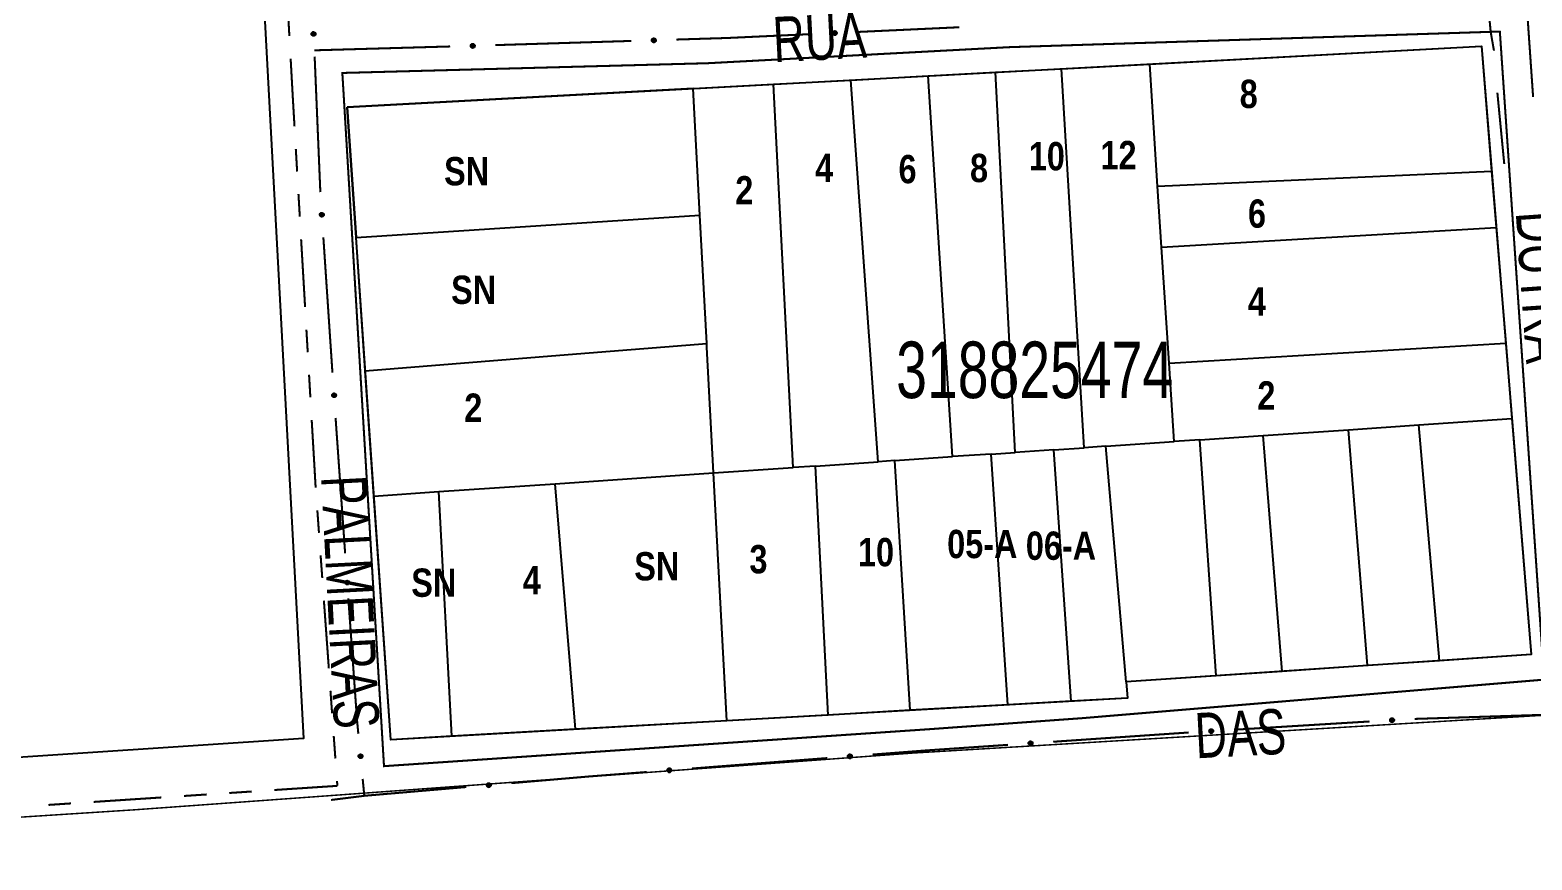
# Model space of a CAD drawing. Extents: x 203591 to 208218, y 4854879 to 4857795.
# Drawn here: x 205557.9 to 205690.6, y 4855060.5 to 4855133.9 of the extents above; entities that cross this region are included whole.
import ezdxf
from ezdxf.enums import TextEntityAlignment as Align

# ---------------------------------------------------------------- set-up
doc = ezdxf.new("R2010")
doc.units = 0
doc.header["$LTSCALE"] = 1.5
doc.header["$MEASUREMENT"] = 0
for name, pattern in [('PHANTOMX2', [5, 2.5, -0.5, 0.5, -0.5, 0.5, -0.5]), ('TRACO_05', [11, 7, -1, 0.5, -1, 0.5, -1]), ('TRACO_25', [8, 3, -1, 1, -1, 1, -1])]:
    doc.linetypes.add(name, pattern=pattern)
for name, color, linetype in [('CD-MALHA-LOTES', 40, 'CONTINUOUS'), ('CD_TXT_QUADRA', 7, 'CONTINUOUS'), ('HD-VALAS-DRENOS', 170, 'CONTINUOUS'), ('LM-LIM-SETOR-FISCAL', 7, 'CONTINUOUS'), ('RU-QUADRAS', 210, 'CONTINUOUS'), ('SV-EIXO-RUA-N-PAV', 6, 'CONTINUOUS'), ('SV-RUA-NAO-PAV-S-GUIA-C-GUIA', 7, 'PHANTOMX2'), ('SV-TXT-RUA-N-PAV-S-GUIA-C-GUIA', 7, 'CONTINUOUS'), ('Th_NmrPorta', 7, 'CONTINUOUS')]:
    doc.layers.add(name, color=color, linetype=linetype)
doc.styles.add('ARIAL', font='ARIAL.TTF')
doc.styles.get("Standard").update_dxf_attribs({"font": 'swisscbo.ttf'})
doc.linetypes.add('Limite', pattern='A,20,-3,[130,ltypeshp.shx,S=6.35,R=0,X=0,Y=0],-3,20', length=46)

msp = doc.modelspace()

# ---------------------------------------------------------------- linework, layer by layer
at = {"layer": 'CD-MALHA-LOTES', "linetype": 'Continuous', "flags": 128}
for points in [[(205577.99, 4855146.74), (205582.06, 4855071.29)], [(205656.82, 4855130.91), (205686.11, 4855132.49)], [(205686.11, 4855132.49), (205687.01, 4855121.44)], [(205630.4, 4855129.49), (205637.23, 4855129.86)], [(205637.23, 4855129.86), (205643.19, 4855130.18)], [(205639.39, 4855096.2), (205637.23, 4855129.86)], [(205643.19, 4855130.18), (205649.01, 4855130.49)], [(205644.92, 4855096.58), (205643.19, 4855130.18)], [(205649.01, 4855130.49), (205656.82, 4855130.91)], [(205651.01, 4855096.99), (205649.01, 4855130.49)], [(205657.51, 4855120.11), (205656.82, 4855130.91)], [(205616.48, 4855128.74), (205585.92, 4855127.09)], [(205616.48, 4855128.74), (205623.59, 4855129.12)], [(205617.07, 4855117.56), (205616.48, 4855128.74)], [(205623.59, 4855129.12), (205630.4, 4855129.49)], [(205625.32, 4855095.24), (205623.59, 4855129.12)], [(205632.82, 4855095.75), (205630.4, 4855129.49)], [(205585.92, 4855127.09), (205586.71, 4855115.57)], [(205657.51, 4855120.11), (205687.01, 4855121.44)], [(205687.01, 4855121.44), (205687.42, 4855116.47)], [(205657.86, 4855114.73), (205657.51, 4855120.11)], [(205586.71, 4855115.57), (205617.07, 4855117.56)], [(205617.68, 4855106.2), (205617.07, 4855117.56)], [(205587.49, 4855104.27), (205586.71, 4855115.57)], [(205657.86, 4855114.73), (205687.42, 4855116.47)], [(205687.42, 4855116.47), (205688.26, 4855106.22)], [(205658.52, 4855104.47), (205657.86, 4855114.73)], [(205605.44, 4855105.22), (205617.68, 4855106.2)], [(205617.69, 4855105.87), (205617.68, 4855106.2)], [(205658.52, 4855104.47), (205688.26, 4855106.22)], [(205688.26, 4855106.22), (205688.8, 4855099.57)], [(205587.52, 4855103.79), (205605.44, 4855105.22)], [(205618.29, 4855094.76), (205617.69, 4855105.87)], [(205587.52, 4855103.79), (205587.49, 4855104.27)], [(205588.28, 4855092.71), (205587.52, 4855103.79)], [(205658.96, 4855097.53), (205658.52, 4855104.47)], [(205680.58, 4855099.01), (205688.8, 4855099.57)], [(205688.8, 4855099.57), (205690.51, 4855078.7)], [(205661.24, 4855097.69), (205666.83, 4855098.07)], [(205666.83, 4855098.07), (205674.36, 4855098.58)], [(205668.51, 4855077.22), (205666.83, 4855098.07)], [(205674.36, 4855098.58), (205680.58, 4855099.01)], [(205676.05, 4855077.73), (205674.36, 4855098.58)], [(205682.42, 4855078.16), (205680.58, 4855099.01)], [(205648.33, 4855096.81), (205644.92, 4855096.58)], [(205648.33, 4855096.81), (205651.01, 4855096.99)], [(205649.88, 4855074.58), (205648.33, 4855096.81)], [(205652.92, 4855097.12), (205651.01, 4855096.99)], [(205652.92, 4855097.12), (205658.96, 4855097.53)], [(205654.72, 4855076.29), (205652.92, 4855097.12)], [(205661.24, 4855097.69), (205658.96, 4855097.53)], [(205662.69, 4855076.82), (205661.24, 4855097.69)], [(205627.29, 4855095.37), (205625.32, 4855095.24)], [(205627.29, 4855095.37), (205632.82, 4855095.75)], [(205628.42, 4855073.36), (205627.29, 4855095.37)], [(205634.29, 4855095.85), (205632.82, 4855095.75)], [(205634.29, 4855095.85), (205639.39, 4855096.2)], [(205635.66, 4855073.78), (205634.29, 4855095.85)], [(205642.79, 4855096.43), (205639.39, 4855096.2)], [(205642.79, 4855096.43), (205644.92, 4855096.58)], [(205644.29, 4855074.27), (205642.79, 4855096.43)], [(205604.29, 4855093.81), (205618.29, 4855094.76)], [(205618.29, 4855094.76), (205625.32, 4855095.24)], [(205619.45, 4855072.86), (205618.29, 4855094.76)], [(205588.28, 4855092.71), (205594.02, 4855093.11)], [(205589.76, 4855071.17), (205588.28, 4855092.71)], [(205594.02, 4855093.11), (205604.29, 4855093.81)], [(205595.17, 4855071.48), (205594.02, 4855093.11)], [(205606.1, 4855072.1), (205604.29, 4855093.81)], [(205682.42, 4855078.16), (205676.05, 4855077.73)], [(205690.51, 4855078.7), (205682.42, 4855078.16)], [(205662.69, 4855076.82), (205654.72, 4855076.29)], [(205668.51, 4855077.22), (205662.69, 4855076.82)], [(205676.05, 4855077.73), (205668.51, 4855077.22)], [(205654.72, 4855076.29), (205654.84, 4855074.86)], [(205644.29, 4855074.27), (205635.66, 4855073.78)], [(205649.88, 4855074.58), (205644.29, 4855074.27)], [(205654.84, 4855074.86), (205649.88, 4855074.58)], [(205619.45, 4855072.86), (205606.1, 4855072.1)], [(205628.42, 4855073.36), (205619.45, 4855072.86)], [(205635.66, 4855073.78), (205628.42, 4855073.36)], [(205595.17, 4855071.48), (205589.76, 4855071.17)], [(205606.1, 4855072.1), (205595.17, 4855071.48)], [(205582.06, 4855071.29), (205480.58, 4855064.53)]]:
    msp.add_lwpolyline(points, dxfattribs=at)
at = {"layer": 'HD-VALAS-DRENOS', "linetype": 'TRACO_05', "const_width": 0.18, "flags": 128}
for points in [[(205687.22, 4855132.09), (205686.93, 4855133.75), (205686.48, 4855138.6), (205686.29, 4855140.73), (205685.55, 4855150.65)], [(205688.13, 4855122.07), (205687.52, 4855128.38)]]:
    msp.add_lwpolyline(points, dxfattribs=at)
at = {"layer": 'LM-LIM-SETOR-FISCAL', "linetype": 'Limite', "ltscale": 0.1, "const_width": 0.13, "flags": 128}
msp.add_lwpolyline([(205796.415, 4856248.315), (205682.51, 4856182.65), (205659.3, 4856170.51), (205621.44, 4856158.01), (205507.35, 4856123.37), (205407.36, 4856092.31), (205394.74, 4856089.5), (205362.25, 4856082.61), (205354.69, 4856080.34), (205337.55, 4856076.77), (205289.87, 4856073.56), (205229.36, 4856070.3), (205219.27, 4856069.56), (205147.92, 4856065.7), (205113.32, 4856064.4), (205090.92, 4856063.16), (205009.9, 4856058.92), (204851.88, 4856050.7), (204687.08, 4856042.13), (204637.14, 4856038.78), (204603.03, 4856036.66), (204553.89, 4856035.32), (204520.66, 4856035.13), (204502.57, 4856037.61), (204484.57, 4856041.23), (204412.67, 4856060.75), (204330.68, 4856083.79), (204299.16, 4856093.11), (204270.41, 4856101.78), (204253.26, 4856107.22), (204244.69, 4856110.17), (204218.41, 4856111.79), (204202.69, 4856112.17), (204189.55, 4856111.98), (204142.89, 4856109.12), (204035.38, 4856102.27), (203993.42, 4856098.93), (203985.94, 4856098.57), (203969, 4856097.51), (203907.01, 4856092.75), (203828.45, 4856087.6), (203806.83, 4856085.89), (203745.43, 4856081.58), (203724.99, 4856080.15), (203677.22, 4856076.56), (203633.71, 4856071.22), (203591.04, 4856063.51), (203660.37, 4856023.03), (203705.27, 4855996.41), (203743.77, 4855973.31), (203818.31, 4855928.72), (203887.09, 4855887.86), (203952.66, 4855848.85), (204025, 4855805.96), (204088.2, 4855766.95), (204107.49, 4855755.62), (204177.8, 4855715.26), (204283.05, 4855651.55), (204316.3, 4855629.3), (204344.05, 4855608.74), (204359.413431, 4855596.133587), (204366.73, 4855590.13), (204395.58, 4855561.78), (204414.87, 4855540.12), (204436.53, 4855514.57), (204458.95, 4855485.04), (204486.36, 4855444.86), (204505.82, 4855416.26), (204534.16, 4855377.59), (204568.85, 4855328.27), (204604.98, 4855276.24), (204637.1, 4855229.79), (204661.77, 4855193.9), (204679.77, 4855167.91), (204703.32, 4855133.45), (204736.81, 4855084.64), (204752.67, 4855062.31), (204783.23, 4855019.37), (204803.12, 4854991.18), (204834.249649, 4854948.199642), (204845.64, 4854959.83), (204876.75, 4854964.71), (204914.35, 4854970.84), (204996.87, 4854983.31), (205090.66, 4854997.71), (205105.98, 4854999.94), (205187.94, 4855012.05), (205245.94, 4855021.11), (205272.68, 4855025.85), (205289.82, 4855028.52), (205353.63, 4855038.1), (205379.87, 4855044.32), (205380.17, 4855053.59), (205399.55, 4855054.95), (205426.54, 4855056.03), (205437.99, 4855056.62), (205499.63, 4855060.67), (205539.31, 4855063.19), (205567.09, 4855064.98), (205582.41, 4855066.09), (205635.91, 4855070), (205692.95, 4855073.42), (205739.37, 4855076.32), (205755.85, 4855076.88), (205779.09, 4855078.91), (205796.39, 4855080.33), (205832.27, 4855082.2), (205855.36, 4855083.58), (205884.96, 4855084.97), (205904.85, 4855085.43), (205945.85, 4855088.06), (205975.45, 4855089.94), (205990.04, 4855090.61), (206010.45, 4855091.62), (206021.42, 4855091.93), (206022.38, 4855094.63), (206023.19, 4855099.07), (206023.73, 4855105.32), (206023.73, 4855114.57), (206023.61, 4855122.77), (206023.73, 4855128.91), (206023.31, 4855148.74), (206059.09, 4855155.08), (206090.43, 4855139.24), (206138.56, 4855111.07), (206178.75, 4855088.19), (206206.79, 4855072.52), (206222.46, 4855062.86), (206230.38, 4855057.64), (206237.19, 4855052.51), (206245.02, 4855046.96), (206277.61, 4855028.92), (206315.11, 4855009.06), (206322.43, 4855004.94), (206334.61, 4854998.15), (206344.05, 4854991.94), (206370.01, 4854978.16), (206377.13, 4854974.52), (206383.62, 4854970.88), (206391.86, 4854965.97), (206400.96, 4854960.99), (206409.67, 4854956.24), (206418.06, 4854951.81), (206428.03, 4854946.58), (206436.74, 4854941.99), (206446.39, 4854936.45), (206454.94, 4854931.86), (206463.33, 4854927.27), (206473.94, 4854921.41), (206483.44, 4854916.66), (206493.49, 4854911.28), (206502.2, 4854906.53), (206509.16, 4854902.73), (206517.55, 4854899.17), (206528.48, 4854896), (206549.69, 4854889.67), (206564.41, 4854883.97), (206567.2, 4854879.08), (206570.83, 4854883.26), (206576.05, 4854891.17), (206582.86, 4854902.57), (206588.24, 4854910.17), (206594.1, 4854919.67), (206601.38, 4854929.09), (206611.99, 4854937.95), (206625.76, 4854949.98), (206640.32, 4854965.18), (206646.34, 4854973.73), (206650.93, 4854980.7), (206656.31, 4854989.4), (206659.8, 4854993.84), (206666.37, 4855000.56), (206674.91, 4855008.32), (206682.51, 4855016.24), (206687.1, 4855021.3), (206689.8, 4855026.21), (206695.97, 4855035.87), (206702.46, 4855046.95), (206709.74, 4855060.01), (206715.44, 4855068.88), (206721.77, 4855075.21), (206727.79, 4855082.65), (206732.22, 4855088.66), (206736.5, 4855097.05), (206739.58, 4855106.79), (206740.85, 4855116.29), (206741.17, 4855125.63), (206741.64, 4855134.02), (206741.17, 4855142.09), (206742.12, 4855150.72), (206742.75, 4855160.06), (206742.43, 4855173.36), (206743.07, 4855183.81), (206745.76, 4855192.36), (206748.45, 4855197.74), (206758.11, 4855205.5), (206768.24, 4855208.82), (206775.2, 4855210.56), (206778.84, 4855212.3), (206783.44, 4855216.26), (206786.6, 4855221.64), (206789.29, 4855225.29), (206792.14, 4855229.4), (206795.63, 4855232.73), (206801.01, 4855234.47), (206808.45, 4855236.21), (206816.52, 4855237.63), (206822.22, 4855240.17), (206827.6, 4855242.54), (206831.4, 4855244.28), (206836.63, 4855244.44), (206839.95, 4855243.97), (206842.19, 4855243.65), (206845.62, 4855240.46), (206849.62, 4855235.99), (206854.58, 4855232.12), (206859.64, 4855229.78), (206864.76, 4855227.39), (206870.2, 4855225.04), (206874.73, 4855222.3), (206878.92, 4855219.29), (206882.98, 4855215.83), (206887.98, 4855212.7), (206893.95, 4855209.85), (206900.29, 4855207.85), (206907.15, 4855206.19), (206913.73, 4855205.04), (206920.81, 4855203.6), (206927.56, 4855201.94), (206933.6, 4855200.48), (206939.89, 4855199.17), (206945.67, 4855197.5), (206951.88, 4855196.77), (206955.646692, 4855197.169441), (206957.306662, 4855197.34315), (206961.862616, 4855199.664984), (206966.527907, 4855198.429918), (206972.051755, 4855197.762708), (206977.408644, 4855196.392723), (206983.226231, 4855195.866614), (206988.517313, 4855195.575902), (206994.381656, 4855194.986132), (206999.439545, 4855194.39722), (207005.614593, 4855193.621657), (207012.363297, 4855193.601324), (207017.572169, 4855195.36525), (207023.03395, 4855199.405412), (207027.732957, 4855202.047994), (207032.274552, 4855204.906141), (207036.833943, 4855207.976499), (207041.709791, 4855210.664404), (207047.645836, 4855212.460922), (207053.627362, 4855214.050921), (207060.025663, 4855216.416757), (207065.622577, 4855219.182648), (207071.297192, 4855222.28006), (207076.000549, 4855226.442043), (207079.81713, 4855231.025691), (207081.103271, 4855236.760794), (207082.59759, 4855241.307754), (207088.023389, 4855243.939561), (207090.578395, 4855249.590665), (207089.808985, 4855256.17649), (207088.296416, 4855261.394437), (207091.682817, 4855264.782116), (207096.437455, 4855266.14688), (207101.10609, 4855269.633922), (207105.023599, 4855274.180832), (207109.741577, 4855275.556417), (207115.560457, 4855275.105675), (207120.834136, 4855274.222138), (207125.843848, 4855273.366924), (207131.736831, 4855271.630579), (207137.125757, 4855270.101991), (207140.28442, 4855270.079902), (207149.515925, 4855272.920652), (207159.750695, 4855279.150512), (207168.205506, 4855287.160332), (207178.440276, 4855293.835183), (207190.455007, 4855299.175063), (207198.909818, 4855306.294903), (207210.479558, 4855312.524764), (207226.054209, 4855320.312089), (207238.95892, 4855331.88183), (207248.7487, 4855350.571411), (207250.973651, 4855379.940753), (207256.758521, 4855404.860194), (207263.433371, 4855423.994765), (207271.888182, 4855446.689256), (207282.567942, 4855472.943668), (207294.805168, 4855494.970674), (207326.84445, 4855524.340016), (207365.558582, 4855558.159258), (207387.072345, 4855586.866424), (207407.157013, 4855615.155159), (207422.962295, 4855638.924947), (207434.532036, 4855666.069339), (207438.091956, 4855689.65381), (207436.311996, 4855734.152813), (207437.646966, 4855776.64936), (207435.867006, 4855804.683732), (207437.201976, 4855838.502973), (207442.986846, 4855862.087445), (207450.106687, 4855888.786846), (207460.341457, 4855908.811397), (207484.893222, 4855935.842551), (207514.888754, 4855951.474025), (207555.868566, 4855955.698748), (207618.394465, 4855944.291996), (207657.684388, 4855935.842551), (207679.230475, 4855930.772883), (207701.081061, 4855927.500978), (207727.335472, 4855933.285849), (207757.594794, 4855943.075629), (207797.198906, 4855948.41551), (207840.362939, 4855943.520619), (207880.857031, 4855931.060899), (207908.46854, 4855922.081144), (207928.081857, 4855916.750273), (207978.978222, 4855907.32502), (207988.919986, 4855905.773418), (208022.363859, 4855902.136547), (208058.853041, 4855901.246567), (208090.002343, 4855903.026527), (208114.955167, 4855908.683361), (208130.682304, 4855913.813432), (208161.847626, 4855928.407512), (208188.891822, 4855948.61949), (208218.286591, 4855981.057933), (208187.445907, 4855991.449903), (208165.321069, 4856010.222493), (208159.224361, 4856022.94), (208156.58974, 4856039.12589), (208148.685879, 4856065.472094), (208141.72335, 4856085.385589), (208131.121743, 4856100.600365), (208114.978287, 4856123.563692), (208106.091421, 4856139.449948), (208093.205298, 4856162.116022), (208084.73682, 4856199.326829), (208076.797221, 4856229.27502), (208073.616124, 4856257.1496), (208067.838157, 4856284.431712), (208065.021572, 4856320.096316), (208063.518292, 4856367.226456), (208062.416051, 4856397.165935), (208051.054374, 4856419.94066), (208041.168955, 4856425.250761), (208034.147983, 4856457.455812), (208021.67975, 4856492.348298), (208031.159526, 4856541.689942), (208020.976111, 4856586.808408), (208019.467809, 4856600.268866), (208028.327718, 4856624.553543), (208027.926294, 4856671.90573), (208026.162133, 4856750.628679), (208030.440265, 4856795.701991), (208034.406877, 4856848.418794), (208036.125381, 4856871.257936), (208022.299519, 4856927.922659), (208010.560024, 4856953.886397), (208008.303255, 4856989.771934), (207999.795743, 4857038.357717), (207992.204293, 4857055.360826), (207973.187812, 4857100.767903), (207964.482023, 4857136.653753), (207955.32649, 4857174.790688), (207947.06, 4857205.66), (207936.24, 4857242.09), (207927.67, 4857273.58), (207918.98, 4857320.37), (207891.61, 4857379.79), (207864.78, 4857442.58), (207832.53, 4857508.13), (207814.62, 4857556.12), (207809.96, 4857575.68), (207785.03, 4857617.04), (207772.89, 4857638.07), (207748.63, 4857685.56), (207726.14, 4857726.05), (207670.54, 4857791.94), (207637.716929, 4857752.579866), (207327.499503, 4857249.046871), (207320.676618, 4857251.493261), (207314.080136, 4857253.877844), (207301.63279, 4857226.347664), (207278.712679, 4857178.433894), (207276.5774, 4857174.787641), (207262.892453, 4857152.57806), (207252.462304, 4857134.399802), (207240.885989, 4857115.917861), (207229.906692, 4857098.269253), (207214.91377, 4857077.033986), (207202.397592, 4857060.643753), (207187.795384, 4857042.763498), (207183.851205, 4857038.068132), (207172.84771, 4857025.964287), (207149.87276, 4857002.228535), (207122.979462, 4856978.24558), (207115.279823, 4856971.792429), (207096.554824, 4856956.721089), (207093.179038, 4856954.256239), (207063.969674, 4856931.265115), (207039.009706, 4856911.05036), (207002.55255, 4856880.952023), (206995.622513, 4856875.427191), (206955.697742, 4856843.197587), (206925.76, 4856819.17), (206889.95, 4856790.29), (206863.87, 4856769.12), (206847.05, 4856755.62), (206812.934473, 4856729.478313), (206791.2, 4856713), (206771.48, 4856697.98), (206751.62, 4856684.07), (206724.81, 4856665.42), (206695.34, 4856644.45), (206670.42, 4856628.03), (206663.08, 4856623.07), (206633.21, 4856602.21), (206600.85, 4856580.16), (206591.4, 4856573.83), (206573.31, 4856561.53), (206563.13, 4856555.38), (206553.22, 4856549.54), (206544.9, 4856545.03), (206536.19, 4856541.04), (206524.84, 4856536.19), (206513.22, 4856531.58), (206498.3, 4856526.31), (206481.81, 4856521.39), (206460.98, 4856515.61), (206436.55, 4856509.25), (206404.85, 4856501.32), (206376.503498, 4856494.172169), (206338.854515, 4856484.264542), (206332.61, 4856481.61), (206321.41, 4856478.45), (206309.98, 4856474.91), (206297.27, 4856470.73), (206283.09, 4856465.93), (206265.98, 4856460.4), (206237.37, 4856450.17), (206227.79, 4856446.64), (206207.64, 4856438.98), (206187.88, 4856431.02), (206170.1, 4856423.58), (206145.59, 4856412.49), (206123.09, 4856402.3), (206095.56, 4856389.84), (206084.72388, 4856385.188271), (206064.4, 4856375.95), (206043.92, 4856366.69), (206002.95, 4856348.23), (205973.98, 4856334.81), (205918.83, 4856309.59), (205889.94, 4856296.39), (205871.28, 4856287.81), (205863.09, 4856283.51), (205834.67, 4856269.04), (205796.415, 4856248.315)], dxfattribs=at)
at = {"layer": 'RU-QUADRAS', "color": 6, "linetype": 'Continuous'}
for points in [[(205463.23, 4855254.03), (205631.26, 4855264.47), (205633.9, 4855200.79), (205581.94, 4855197.29), (205580.8, 4855211.68), (205574.51, 4855211.26), (205582.06, 4855071.29), (205480.58, 4855064.53)], [(205585.92, 4855127.09), (205686.11, 4855132.49), (205690.51, 4855078.7), (205654.72, 4855076.29), (205654.84, 4855074.86), (205589.76, 4855071.17)]]:
    msp.add_lwpolyline(points, close=True, dxfattribs=at)
at = {"layer": 'SV-EIXO-RUA-N-PAV', "const_width": 0.18, "flags": 128}
for points in [[(205690.09, 4855136.47), (205690.677425, 4855128.001405)], [(205630.991354, 4855133.743034), (205639.98172, 4855134.159333)], [(205583.02, 4855132.12), (205595.015141, 4855132.461471)], [(205599.013366, 4855132.580534), (205611.007694, 4855132.94943)], [(205615.005804, 4855133.072396), (205619.003913, 4855133.195361)], [(205619.003913, 4855133.195361), (205619.48, 4855133.21)], [(205619.48, 4855133.21), (205626.995635, 4855133.558012)], [(205583.043023, 4855131.571782), (205583.546542, 4855119.58235)], [(205583.812119, 4855115.591202), (205584.615022, 4855103.618092)], [(205584.892574, 4855099.627738), (205585.736807, 4855087.657472)], [(205586.019466, 4855083.667472), (205586.731937, 4855073.692885)], [(205586.731937, 4855073.692885), (205586.79, 4855072.88)], [(205586.79, 4855072.88), (205586.903356, 4855071.70039)], [(205664.247388, 4855072.060234), (205676.225114, 4855072.791037)], [(205680.218459, 4855073.01804), (205692.212421, 4855073.398675)], [(205648.282753, 4855070.998199), (205660.254838, 4855071.816232)], [(205632.323043, 4855069.865329), (205636.311142, 4855070.173653)], [(205636.311142, 4855070.173653), (205637.04, 4855070.23)], [(205637.04, 4855070.23), (205644.292058, 4855070.725521)], [(205637.04, 4855070.23), (205637.047336, 4855070.068192)], [(205616.370646, 4855068.632034), (205628.334944, 4855069.557005)], [(205587.285978, 4855067.718732), (205587.381633, 4855066.723318)], [(205600.42315, 4855067.338746), (205606.401032, 4855067.853459)], [(205606.401032, 4855067.853459), (205607.29, 4855067.93)], [(205607.29, 4855067.93), (205612.382546, 4855068.32371)], [(205584.494373, 4855065.850616), (205586.478725, 4855066.100304)], [(205586.478725, 4855066.100304), (205587.43, 4855066.22)], [(205587.381633, 4855066.723318), (205587.43, 4855066.22)], [(205587.43, 4855066.22), (205596.437895, 4855066.995605)]]:
    msp.add_lwpolyline(points, dxfattribs=at)
at = {"layer": 'SV-EIXO-RUA-N-PAV', "flags": 128}
for points in [[(205628.844876, 4855133.75384), (205628.877307, 4855133.790449), (205628.912666, 4855133.815281), (205628.948119, 4855133.827504), (205628.982264, 4855133.830136), (205629.017499, 4855133.828895), (205629.052747, 4855133.819805), (205629.089634, 4855133.801052), (205629.126586, 4855133.768776), (205629.149644, 4855133.730882), (205629.163487, 4855133.696766), (205629.168281, 4855133.66132), (205629.166502, 4855133.627111), (205629.15585, 4855133.590809), (205629.136479, 4855133.553614), (205629.103126, 4855133.517242), (205629.068294, 4855133.493135), (205629.033692, 4855133.482213), (205628.998026, 4855133.477618), (205628.962069, 4855133.479317), (205628.92752, 4855133.488438), (205628.890105, 4855133.508009), (205628.854643, 4855133.541404), (205628.830202, 4855133.57587), (205628.818797, 4855133.61031), (205628.815064, 4855133.645525), (205628.815879, 4855133.68088), (205628.823541, 4855133.716693), (205628.844876, 4855133.75384)], [(205583.035424, 4855133.718699), (205583.072451, 4855133.686746), (205583.09774, 4855133.651712), (205583.110423, 4855133.616421), (205583.113498, 4855133.582314), (205583.112715, 4855133.547065), (205583.104084, 4855133.511702), (205583.085811, 4855133.474575), (205583.054018, 4855133.437206), (205583.016427, 4855133.413658), (205582.982493, 4855133.399374), (205582.947112, 4855133.394119), (205582.912883, 4855133.395454), (205582.876446, 4855133.405634), (205582.839002, 4855133.424519), (205582.8022, 4855133.457398), (205582.777643, 4855133.491914), (205582.766272, 4855133.526371), (205582.761215, 4855133.561974), (205582.762446, 4855133.59795), (205582.771118, 4855133.632614), (205582.790201, 4855133.670281), (205582.823133, 4855133.706174), (205582.857279, 4855133.73106), (205582.891567, 4855133.742912), (205582.926731, 4855133.747101), (205582.962094, 4855133.746745), (205582.998003, 4855133.739549), (205583.035424, 4855133.718699)], [(205596.867314, 4855132.624663), (205596.90031, 4855132.660765), (205596.936051, 4855132.685045), (205596.971689, 4855132.696716), (205597.00587, 4855132.698818), (205597.041082, 4855132.697029), (205597.076185, 4855132.687394), (205597.112776, 4855132.66807), (205597.149223, 4855132.635225), (205597.171689, 4855132.596977), (205597.185001, 4855132.56265), (205597.189245, 4855132.527134), (205597.186934, 4855132.492957), (205597.17572, 4855132.456825), (205597.155774, 4855132.419934), (205597.12186, 4855132.384085), (205597.086658, 4855132.360521), (205597.051891, 4855132.350138), (205597.016158, 4855132.346097), (205596.980232, 4855132.348354), (205596.945829, 4855132.358011), (205596.908722, 4855132.37816), (205596.873782, 4855132.412102), (205596.849879, 4855132.446943), (205596.83901, 4855132.481556), (205596.835824, 4855132.516824), (205596.837189, 4855132.552163), (205596.845405, 4855132.587852), (205596.867314, 4855132.624663)], [(205612.859752, 4855133.116524), (205612.892748, 4855133.152626), (205612.928488, 4855133.176906), (205612.964127, 4855133.188577), (205612.998308, 4855133.190679), (205613.03352, 4855133.18889), (205613.068623, 4855133.179255), (205613.105214, 4855133.159931), (205613.141661, 4855133.127086), (205613.164127, 4855133.088838), (205613.177439, 4855133.054511), (205613.181683, 4855133.018995), (205613.179372, 4855132.984818), (205613.168158, 4855132.948686), (205613.148212, 4855132.911795), (205613.114298, 4855132.875946), (205613.079096, 4855132.852383), (205613.044329, 4855132.841999), (205613.008596, 4855132.837958), (205612.97267, 4855132.840215), (205612.938267, 4855132.849872), (205612.90116, 4855132.870021), (205612.86622, 4855132.903963), (205612.842317, 4855132.938804), (205612.831448, 4855132.973417), (205612.828262, 4855133.008685), (205612.829627, 4855133.044024), (205612.837843, 4855133.079714), (205612.859752, 4855133.116524)], [(205583.778523, 4855117.737444), (205583.815795, 4855117.705777), (205583.841353, 4855117.670939), (205583.854307, 4855117.635747), (205583.857645, 4855117.601664), (205583.857132, 4855117.56641), (205583.848774, 4855117.530982), (205583.830787, 4855117.493715), (205583.799283, 4855117.456103), (205583.761874, 4855117.432266), (205583.728052, 4855117.417721), (205583.692712, 4855117.412194), (205583.658474, 4855117.413265), (205583.62196, 4855117.423164), (205583.584371, 4855117.441761), (205583.547318, 4855117.474355), (205583.522495, 4855117.508681), (205583.51086, 4855117.543049), (205583.505528, 4855117.578612), (205583.506483, 4855117.614597), (205583.514888, 4855117.649327), (205583.53368, 4855117.687139), (205583.566335, 4855117.723285), (205583.600288, 4855117.748433), (205583.634484, 4855117.760548), (205583.669614, 4855117.765009), (205583.704979, 4855117.764925), (205583.740943, 4855117.758006), (205583.778523, 4855117.737444)], [(205584.851567, 4855101.773852), (205584.888949, 4855101.742313), (205584.914627, 4855101.707564), (205584.927702, 4855101.672417), (205584.931158, 4855101.638345), (205584.930767, 4855101.60309), (205584.922531, 4855101.567633), (205584.904673, 4855101.530304), (205584.873299, 4855101.492584), (205584.835973, 4855101.468618), (205584.802201, 4855101.453956), (205584.766881, 4855101.448307), (205584.732639, 4855101.44926), (205584.696091, 4855101.459033), (205584.658438, 4855101.4775), (205584.621272, 4855101.509966), (205584.596331, 4855101.544206), (205584.584577, 4855101.578534), (205584.579123, 4855101.614078), (205584.579953, 4855101.650066), (205584.588238, 4855101.684825), (205584.6069, 4855101.722702), (205584.639429, 4855101.75896), (205584.673296, 4855101.784225), (205584.70745, 4855101.796459), (205584.742565, 4855101.80104), (205584.777929, 4855101.801078), (205584.813917, 4855101.794283), (205584.851567, 4855101.773852)], [(205586.019564, 4855085.211158), (205586.056974, 4855085.179654), (205586.082683, 4855085.144927), (205586.09579, 4855085.109792), (205586.099276, 4855085.075723), (205586.098917, 4855085.040468), (205586.090713, 4855085.005004), (205586.072888, 4855084.967659), (205586.041548, 4855084.92991), (205586.004243, 4855084.905911), (205585.970484, 4855084.891218), (205585.935169, 4855084.885538), (205585.900926, 4855084.886461), (205585.864369, 4855084.896201), (205585.8267, 4855084.914634), (205585.789505, 4855084.947066), (205585.764534, 4855084.981284), (205585.752749, 4855085.015602), (205585.747263, 4855085.051141), (205585.748061, 4855085.087129), (205585.756315, 4855085.121896), (205585.774942, 4855085.159789), (205585.807439, 4855085.196077), (205585.841283, 4855085.221372), (205585.875426, 4855085.233636), (205585.910537, 4855085.238249), (205585.945902, 4855085.238319), (205585.981895, 4855085.231556), (205586.019564, 4855085.211158)], [(205678.071284, 4855073.013964), (205678.103175, 4855073.051045), (205678.138166, 4855073.076393), (205678.173436, 4855073.089134), (205678.207538, 4855073.092267), (205678.242788, 4855073.091542), (205678.278165, 4855073.082971), (205678.315323, 4855073.06476), (205678.352745, 4855073.03303), (205678.376356, 4855072.995478), (205678.390698, 4855072.961569), (205678.396012, 4855072.926197), (205678.394734, 4855072.891966), (205678.384615, 4855072.855512), (205678.365793, 4855072.818036), (205678.332976, 4855072.781179), (205678.298502, 4855072.756564), (205678.264064, 4855072.745135), (205678.228469, 4855072.740018), (205678.192491, 4855072.741189), (205678.157812, 4855072.749803), (205678.120114, 4855072.768823), (205678.084165, 4855072.801694), (205678.059222, 4855072.835799), (205678.047313, 4855072.870067), (205678.043064, 4855072.905223), (205678.043361, 4855072.940587), (205678.050496, 4855072.976508), (205678.071284, 4855073.013964)], [(205662.100982, 4855072.039559), (205662.132873, 4855072.07664), (205662.167865, 4855072.101988), (205662.203134, 4855072.11473), (205662.237237, 4855072.117863), (205662.272486, 4855072.117138), (205662.307864, 4855072.108567), (205662.345022, 4855072.090356), (205662.382444, 4855072.058626), (205662.406054, 4855072.021074), (205662.420396, 4855071.987165), (205662.42571, 4855071.951792), (205662.424432, 4855071.917561), (205662.414314, 4855071.881107), (205662.395491, 4855071.843631), (205662.362675, 4855071.806774), (205662.3282, 4855071.782159), (205662.293762, 4855071.770731), (205662.258167, 4855071.765614), (205662.222189, 4855071.766785), (205662.18751, 4855071.775399), (205662.149812, 4855071.794418), (205662.113864, 4855071.82729), (205662.08892, 4855071.861394), (205662.077011, 4855071.895662), (205662.072762, 4855071.930819), (205662.073059, 4855071.966183), (205662.080195, 4855072.002104), (205662.100982, 4855072.039559)], [(205646.136555, 4855070.96189), (205646.168175, 4855070.999202), (205646.202981, 4855071.024805), (205646.238157, 4855071.037803), (205646.272235, 4855071.041184), (205646.307489, 4855071.040716), (205646.342929, 4855071.032402), (205646.380218, 4855071.014463), (205646.41787, 4855070.983006), (205646.441754, 4855070.945627), (205646.456342, 4855070.911823), (205646.461914, 4855070.876491), (205646.460885, 4855070.842251), (205646.451033, 4855070.805725), (205646.432483, 4855070.768113), (205646.399936, 4855070.731018), (205646.365642, 4855070.706152), (205646.331288, 4855070.694473), (205646.295732, 4855070.689096), (205646.259746, 4855070.690005), (205646.225005, 4855070.698367), (205646.187169, 4855070.717111), (205646.150982, 4855070.74972), (205646.125791, 4855070.783642), (205646.113633, 4855070.817822), (205646.109128, 4855070.852947), (205646.109167, 4855070.888312), (205646.116041, 4855070.924284), (205646.136555, 4855070.96189)], [(205587.190499, 4855069.863113), (205587.228669, 4855069.832534), (205587.255221, 4855069.798447), (205587.269184, 4855069.763643), (205587.273504, 4855069.729671), (205587.274008, 4855069.694417), (205587.266675, 4855069.658762), (205587.249771, 4855069.620992), (205587.219364, 4855069.582487), (205587.182658, 4855069.557582), (205587.149269, 4855069.542067), (205587.114104, 4855069.535523), (205587.079849, 4855069.535607), (205587.043065, 4855069.544449), (205587.004955, 4855069.561953), (205586.966977, 4855069.593465), (205586.941175, 4855069.627061), (205586.928553, 4855069.66108), (205586.922198, 4855069.696474), (205586.922115, 4855069.732471), (205586.929515, 4855069.767429), (205586.947208, 4855069.805768), (205586.978807, 4855069.84284), (205587.012021, 4855069.868957), (205587.045854, 4855069.882053), (205587.080841, 4855069.887525), (205587.116193, 4855069.888461), (205587.152341, 4855069.882582), (205587.190499, 4855069.863113)], [(205630.177255, 4855069.809845), (205630.208541, 4855069.847438), (205630.243116, 4855069.87335), (205630.278174, 4855069.886662), (205630.312221, 4855069.890348), (205630.347478, 4855069.890195), (205630.38299, 4855069.882198), (205630.420439, 4855069.864593), (205630.45837, 4855069.833474), (205630.482587, 4855069.79631), (205630.497477, 4855069.762637), (205630.503364, 4855069.727356), (205630.502641, 4855069.693109), (205630.493115, 4855069.656495), (205630.474903, 4855069.618719), (205630.442689, 4855069.581335), (205630.408617, 4855069.556164), (205630.374369, 4855069.544178), (205630.338863, 4855069.538484), (205630.30287, 4855069.539072), (205630.268056, 4855069.547122), (205630.230054, 4855069.565528), (205630.193577, 4855069.597812), (205630.168084, 4855069.631507), (205630.155621, 4855069.665578), (205630.150802, 4855069.700661), (205630.150526, 4855069.736025), (205630.157078, 4855069.772057), (205630.177255, 4855069.809845)], [(205614.224858, 4855068.57655), (205614.256143, 4855068.614143), (205614.290719, 4855068.640055), (205614.325777, 4855068.653367), (205614.359824, 4855068.657052), (205614.395081, 4855068.6569), (205614.430593, 4855068.648903), (205614.468041, 4855068.631297), (205614.505973, 4855068.600178), (205614.530189, 4855068.563015), (205614.545079, 4855068.529342), (205614.550966, 4855068.494061), (205614.550244, 4855068.459813), (205614.540718, 4855068.4232), (205614.522505, 4855068.385424), (205614.490291, 4855068.34804), (205614.45622, 4855068.322868), (205614.421972, 4855068.310883), (205614.386465, 4855068.305189), (205614.350473, 4855068.305777), (205614.315659, 4855068.313827), (205614.277657, 4855068.332233), (205614.24118, 4855068.364517), (205614.215687, 4855068.398212), (205614.203224, 4855068.432283), (205614.198405, 4855068.467366), (205614.198128, 4855068.50273), (205614.20468, 4855068.538762), (205614.224858, 4855068.57655)], [(205598.277928, 4855067.264525), (205598.308884, 4855067.30239), (205598.343232, 4855067.328603), (205598.378173, 4855067.342221), (205598.412187, 4855067.346203), (205598.447443, 4855067.346358), (205598.483024, 4855067.338672), (205598.520625, 4855067.321394), (205598.558826, 4855067.290608), (205598.583367, 4855067.253657), (205598.59855, 4855067.220116), (205598.604745, 4855067.184887), (205598.604322, 4855067.150635), (205598.595116, 4855067.11394), (205598.577234, 4855067.076006), (205598.545347, 4855067.038341), (205598.511497, 4855067.012874), (205598.477355, 4855067.00059), (205598.4419, 4855066.994586), (205598.405904, 4855066.994859), (205598.37102, 4855067.002605), (205598.332859, 4855067.020678), (205598.296102, 4855067.052643), (205598.270315, 4855067.086114), (205598.257555, 4855067.120074), (205598.25243, 4855067.155114), (205598.251845, 4855067.190474), (205598.258082, 4855067.226562), (205598.277928, 4855067.264525)]]:
    msp.add_lwpolyline(points, close=True, dxfattribs=at)
for points in [[(205628.835131, 4855133.733509), (205629.104677, 4855133.782872)], [(205628.844876, 4855133.75384), (205629.089634, 4855133.801052)], [(205628.863352, 4855133.773063), (205629.063822, 4855133.809666)], [(205628.877307, 4855133.790449), (205629.052747, 4855133.819805)], [(205628.897403, 4855133.804692), (205629.026325, 4855133.822955)], [(205628.912666, 4855133.815281), (205629.017499, 4855133.828895)], [(205582.762446, 4855133.59795), (205582.777643, 4855133.491914)], [(205582.767674, 4855133.610987), (205582.789053, 4855133.481031)], [(205582.771118, 4855133.632614), (205582.8022, 4855133.457398)], [(205582.783361, 4855133.646091), (205582.819678, 4855133.448675)], [(205582.790201, 4855133.670281), (205582.839002, 4855133.424519)], [(205582.808421, 4855133.684485), (205582.857033, 4855133.418085)], [(205582.823133, 4855133.706174), (205582.876446, 4855133.405634)], [(205582.839335, 4855133.716391), (205582.893337, 4855133.405203)], [(205582.857279, 4855133.73106), (205582.912883, 4855133.395454)], [(205582.873861, 4855133.733476), (205582.929318, 4855133.397769)], [(205582.891567, 4855133.742912), (205582.947112, 4855133.394119)], [(205582.908872, 4855133.742388), (205582.96209, 4855133.398347)], [(205582.926731, 4855133.747101), (205582.982493, 4855133.399374)], [(205582.94573, 4855133.743207), (205583.000945, 4855133.411588)], [(205582.962094, 4855133.746745), (205583.016427, 4855133.413658)], [(205582.980188, 4855133.738417), (205583.035391, 4855133.430034)], [(205582.998003, 4855133.739549), (205583.054018, 4855133.437206)], [(205583.014968, 4855133.728178), (205583.067828, 4855133.459297)], [(205583.035424, 4855133.718699), (205583.085811, 4855133.474575)], [(205583.054886, 4855133.700474), (205583.094089, 4855133.500496)], [(205583.072451, 4855133.686746), (205583.104084, 4855133.511702)], [(205583.086954, 4855133.666837), (205583.10689, 4855133.538162)], [(205583.09774, 4855133.651712), (205583.112715, 4855133.547065)], [(205596.835824, 4855132.516824), (205597.185001, 4855132.56265)], [(205596.837189, 4855132.552163), (205597.171689, 4855132.596977)], [(205596.83901, 4855132.481556), (205597.189245, 4855132.527134)], [(205596.840027, 4855132.498839), (205597.185445, 4855132.542226)], [(205596.840259, 4855132.535705), (205597.173318, 4855132.581443)], [(205596.845405, 4855132.587852), (205597.149223, 4855132.635225)], [(205596.846029, 4855132.570012), (205597.155861, 4855132.6164)], [(205596.847937, 4855132.463587), (205597.185088, 4855132.509451)], [(205596.849879, 4855132.446943), (205597.186934, 4855132.492957)], [(205596.857255, 4855132.604486), (205597.127535, 4855132.649658)], [(205596.864031, 4855132.428588), (205597.176632, 4855132.473697)], [(205596.867314, 4855132.624663), (205597.112776, 4855132.66807)], [(205596.873782, 4855132.412102), (205597.17572, 4855132.456825)], [(205596.886086, 4855132.643598), (205597.087101, 4855132.677083)], [(205596.90031, 4855132.660765), (205597.076185, 4855132.687394)], [(205596.920624, 4855132.674694), (205597.049815, 4855132.690954)], [(205596.936051, 4855132.685045), (205597.041082, 4855132.697029)], [(205612.828262, 4855133.008685), (205613.177439, 4855133.054511)], [(205612.829627, 4855133.044024), (205613.164127, 4855133.088838)], [(205612.831448, 4855132.973417), (205613.181683, 4855133.018995)], [(205612.832465, 4855132.9907), (205613.177883, 4855133.034087)], [(205612.832697, 4855133.027566), (205613.165756, 4855133.073304)], [(205612.837843, 4855133.079714), (205613.141661, 4855133.127086)], [(205612.838467, 4855133.061873), (205613.148299, 4855133.108262)], [(205612.840375, 4855132.955449), (205613.177526, 4855133.001312)], [(205612.842317, 4855132.938804), (205613.179372, 4855132.984818)], [(205612.849693, 4855133.096347), (205613.119973, 4855133.14152)], [(205612.856469, 4855132.920449), (205613.16907, 4855132.965558)], [(205612.859752, 4855133.116524), (205613.105214, 4855133.159931)], [(205612.86622, 4855132.903963), (205613.168158, 4855132.948686)], [(205612.878524, 4855133.135459), (205613.079539, 4855133.168945)], [(205612.887481, 4855132.888639), (205613.155158, 4855132.929636)], [(205612.892748, 4855133.152626), (205613.068623, 4855133.179255)], [(205612.90116, 4855132.870021), (205613.148212, 4855132.911795)], [(205612.913062, 4855133.166555), (205613.042253, 4855133.182815)], [(205612.925144, 4855132.862494), (205613.123515, 4855132.893168)], [(205612.928488, 4855133.176906), (205613.03352, 4855133.18889)], [(205612.938267, 4855132.849872), (205613.114298, 4855132.875946)], [(205612.959786, 4855132.845812), (205613.090299, 4855132.863478)], [(205612.97267, 4855132.840215), (205613.079096, 4855132.852383)], [(205628.815064, 4855133.645525), (205629.163487, 4855133.696766)], [(205628.815879, 4855133.68088), (205629.149644, 4855133.730882)], [(205628.818797, 4855133.61031), (205629.168281, 4855133.66132)], [(205628.819204, 4855133.664472), (205629.151514, 4855133.715375)], [(205628.819546, 4855133.627606), (205629.164248, 4855133.676351)], [(205628.823541, 4855133.716693), (205629.126586, 4855133.768776)], [(205628.824442, 4855133.698864), (205629.133516, 4855133.750057)], [(205628.828002, 4855133.592482), (205629.1644, 4855133.643575)], [(205628.830202, 4855133.57587), (205629.166502, 4855133.627111)], [(205628.844637, 4855133.557737), (205629.1565, 4855133.607693)], [(205628.854643, 4855133.541404), (205629.15585, 4855133.590809)], [(205628.876139, 4855133.526412), (205629.143147, 4855133.571559)], [(205628.890105, 4855133.508009), (205629.136479, 4855133.553614)], [(205628.914204, 4855133.500855), (205629.112075, 4855133.534605)], [(205628.92752, 4855133.488438), (205629.103126, 4855133.517242)], [(205628.949101, 4855133.484713), (205629.079324, 4855133.504403)], [(205628.962069, 4855133.479317), (205629.068294, 4855133.493135)], [(205596.895043, 4855132.396778), (205597.16272, 4855132.437774)], [(205596.908722, 4855132.37816), (205597.155774, 4855132.419934)], [(205596.932706, 4855132.370633), (205597.131077, 4855132.401307)], [(205596.945829, 4855132.358011), (205597.12186, 4855132.384085)], [(205596.967348, 4855132.353951), (205597.097861, 4855132.371617)], [(205596.980232, 4855132.348354), (205597.086658, 4855132.360521)], [(205583.506483, 4855117.614597), (205583.522495, 4855117.508681)], [(205583.51161, 4855117.627674), (205583.533989, 4855117.497887)], [(205583.514888, 4855117.649327), (205583.547318, 4855117.474355)], [(205583.527026, 4855117.662898), (205583.564862, 4855117.465767)], [(205583.53368, 4855117.687139), (205583.584371, 4855117.441761)], [(205583.55179, 4855117.701483), (205583.602451, 4855117.435466)], [(205583.566335, 4855117.723285), (205583.62196, 4855117.423164)], [(205583.582457, 4855117.733627), (205583.638854, 4855117.422864)], [(205583.600288, 4855117.748433), (205583.658474, 4855117.413265)], [(205583.616851, 4855117.750977), (205583.674891, 4855117.415707)], [(205583.634484, 4855117.760548), (205583.692712, 4855117.412194)], [(205583.651792, 4855117.760158), (205583.707657, 4855117.416537)], [(205583.669614, 4855117.765009), (205583.728052, 4855117.417721)], [(205583.688643, 4855117.761261), (205583.746409, 4855117.430076)], [(205583.704979, 4855117.764925), (205583.761874, 4855117.432266)], [(205583.723136, 4855117.756736), (205583.780712, 4855117.448787)], [(205583.740943, 4855117.758006), (205583.799283, 4855117.456103)], [(205583.757995, 4855117.746766), (205583.812923, 4855117.478299)], [(205583.778523, 4855117.737444), (205583.830787, 4855117.493715)], [(205583.798124, 4855117.71937), (205583.838866, 4855117.519699)], [(205583.815795, 4855117.705777), (205583.848774, 4855117.530982)], [(205583.83045, 4855117.68598), (205583.851377, 4855117.557463)], [(205583.841353, 4855117.670939), (205583.857132, 4855117.56641)], [(205584.579953, 4855101.650066), (205584.596331, 4855101.544206)], [(205584.585035, 4855101.663161), (205584.607862, 4855101.533452)], [(205584.588238, 4855101.684825), (205584.621272, 4855101.509966)], [(205584.60033, 4855101.698438), (205584.638846, 4855101.501439)], [(205584.6069, 4855101.722702), (205584.658438, 4855101.4775)], [(205584.624961, 4855101.737108), (205584.67654, 4855101.471267)], [(205584.639429, 4855101.75896), (205584.696091, 4855101.459033)], [(205584.655516, 4855101.769357), (205584.712985, 4855101.458791)], [(205584.673296, 4855101.784225), (205584.732639, 4855101.44926)], [(205584.68985, 4855101.786826), (205584.749047, 4855101.451759)], [(205584.70745, 4855101.796459), (205584.766881, 4855101.448307)], [(205584.724759, 4855101.796128), (205584.78181, 4855101.452702)], [(205584.742565, 4855101.80104), (205584.802201, 4855101.453956)], [(205584.761606, 4855101.797358), (205584.820515, 4855101.466375)], [(205584.777929, 4855101.801078), (205584.835973, 4855101.468618)], [(205584.796115, 4855101.792953), (205584.854753, 4855101.485204)], [(205584.813917, 4855101.794283), (205584.873299, 4855101.492584)], [(205584.831007, 4855101.783102), (205584.886862, 4855101.514827)], [(205584.851567, 4855101.773852), (205584.904673, 4855101.530304)], [(205584.871231, 4855101.755845), (205584.912662, 4855101.556316)], [(205584.888949, 4855101.742313), (205584.922531, 4855101.567633)], [(205584.903672, 4855101.722567), (205584.925042, 4855101.594123)], [(205584.914627, 4855101.707564), (205584.930767, 4855101.60309)], [(205585.748061, 4855085.087129), (205585.764534, 4855084.981284)], [(205585.753131, 4855085.100229), (205585.776074, 4855084.97054)], [(205585.756315, 4855085.121896), (205585.789505, 4855084.947066)], [(205585.768394, 4855085.135519), (205585.807087, 4855084.938555)], [(205585.774942, 4855085.159789), (205585.8267, 4855084.914634)], [(205585.79299, 4855085.174212), (205585.844808, 4855084.908417)], [(205585.807439, 4855085.196077), (205585.864369, 4855084.896201)], [(205585.823517, 4855085.206488), (205585.881264, 4855084.895973)], [(205585.841283, 4855085.221372), (205585.900926, 4855084.886461)], [(205585.857835, 4855085.223988), (205585.917332, 4855084.888974)], [(205585.875426, 4855085.233636), (205585.935169, 4855084.885538)], [(205585.892736, 4855085.233321), (205585.950095, 4855084.889946)], [(205585.910537, 4855085.238249), (205585.970484, 4855084.891218)], [(205585.929582, 4855085.234584), (205585.988788, 4855084.903654)], [(205585.945902, 4855085.238319), (205586.004243, 4855084.905911)], [(205585.964094, 4855085.23021), (205586.023009, 4855084.922514)], [(205585.981895, 4855085.231556), (205586.041548, 4855084.92991)], [(205585.998996, 4855085.220391), (205586.055091, 4855084.952166)], [(205586.019564, 4855085.211158), (205586.072888, 4855084.967659)], [(205586.039244, 4855085.193169), (205586.080853, 4855084.993678)], [(205586.056974, 4855085.179654), (205586.090713, 4855085.005004)], [(205586.071715, 4855085.159921), (205586.0932, 4855085.031496)], [(205586.082683, 4855085.144927), (205586.098917, 4855085.040468)], [(205678.043064, 4855072.905223), (205678.390698, 4855072.961569)], [(205678.043361, 4855072.940587), (205678.376356, 4855072.995478)], [(205678.046926, 4855072.924229), (205678.378453, 4855072.980001)], [(205678.047313, 4855072.870067), (205678.396012, 4855072.926197)], [(205678.047808, 4855072.887373), (205678.391759, 4855072.941168)], [(205678.050496, 4855072.976508), (205678.352745, 4855073.03303)], [(205678.051659, 4855072.958695), (205678.359948, 4855073.014415)], [(205678.056778, 4855072.852376), (205678.392391, 4855072.908397)], [(205678.059222, 4855072.835799), (205678.394734, 4855072.891966)], [(205678.061839, 4855072.993492), (205678.330631, 4855073.046803)], [(205678.071284, 4855073.013964), (205678.315323, 4855073.06476)], [(205678.073921, 4855072.817879), (205678.385018, 4855072.872403)], [(205678.084165, 4855072.801694), (205678.384615, 4855072.855512)], [(205678.089476, 4855073.033456), (205678.289388, 4855073.072995)], [(205678.103175, 4855073.051045), (205678.278165, 4855073.082971)], [(205678.105879, 4855072.787019), (205678.372197, 4855072.836078)], [(205678.120114, 4855072.768823), (205678.365793, 4855072.818036)], [(205678.123059, 4855073.065581), (205678.251701, 4855073.085733)], [(205678.138166, 4855073.076393), (205678.242788, 4855073.091542)], [(205678.144315, 4855072.762023), (205678.341669, 4855072.798671)], [(205678.157812, 4855072.749803), (205678.332976, 4855072.781179)], [(205678.179445, 4855072.746395), (205678.309365, 4855072.767992)], [(205678.192491, 4855072.741189), (205678.298502, 4855072.756564)], [(205662.072762, 4855071.930819), (205662.420396, 4855071.987165)], [(205662.073059, 4855071.966183), (205662.406054, 4855072.021074)], [(205662.076624, 4855071.949825), (205662.408151, 4855072.005596)], [(205662.077011, 4855071.895662), (205662.42571, 4855071.951792)], [(205662.077506, 4855071.912968), (205662.421457, 4855071.966763)], [(205662.080195, 4855072.002104), (205662.382444, 4855072.058626)], [(205662.081357, 4855071.98429), (205662.389647, 4855072.040011)], [(205662.086477, 4855071.877972), (205662.422089, 4855071.933992)], [(205662.08892, 4855071.861394), (205662.424432, 4855071.917561)], [(205662.091537, 4855072.019088), (205662.36033, 4855072.072398)], [(205662.100982, 4855072.039559), (205662.345022, 4855072.090356)], [(205662.103619, 4855071.843474), (205662.414716, 4855071.897999)], [(205662.113864, 4855071.82729), (205662.414314, 4855071.881107)], [(205662.119174, 4855072.059052), (205662.319087, 4855072.09859)], [(205662.132873, 4855072.07664), (205662.307864, 4855072.108567)], [(205662.135577, 4855071.812615), (205662.401895, 4855071.861673)], [(205662.149812, 4855071.794418), (205662.395491, 4855071.843631)], [(205662.152758, 4855072.091176), (205662.281399, 4855072.111329)], [(205662.167865, 4855072.101988), (205662.272486, 4855072.117138)], [(205662.174013, 4855071.787619), (205662.371368, 4855071.824267)], [(205662.18751, 4855071.775399), (205662.362675, 4855071.806774)], [(205662.209143, 4855071.77199), (205662.339063, 4855071.793588)], [(205662.222189, 4855071.766785), (205662.3282, 4855071.782159)], [(205646.109128, 4855070.852947), (205646.456342, 4855070.911823)], [(205646.109167, 4855070.888312), (205646.441754, 4855070.945627)], [(205646.112852, 4855070.871981), (205646.443963, 4855070.930165)], [(205646.113633, 4855070.817822), (205646.461914, 4855070.876491)], [(205646.114002, 4855070.835131), (205646.457552, 4855070.89143)], [(205646.116041, 4855070.924284), (205646.41787, 4855070.983006)], [(205646.117333, 4855070.906479), (205646.425209, 4855070.964444)], [(205646.123227, 4855070.800201), (205646.458423, 4855070.858665)], [(205646.125791, 4855070.783642), (205646.460885, 4855070.842251)], [(205646.12726, 4855070.94135), (205646.395656, 4855070.996617)], [(205646.136555, 4855070.96189), (205646.380218, 4855071.014463)], [(205646.14062, 4855070.765829), (205646.451312, 4855070.822619)], [(205646.150982, 4855070.74972), (205646.451033, 4855070.805725)], [(205646.154605, 4855070.981515), (205646.354224, 4855071.022508)], [(205646.168175, 4855070.999202), (205646.342929, 4855071.032402)], [(205646.172802, 4855070.735203), (205646.438756, 4855070.786201)], [(205646.187169, 4855070.717111), (205646.432483, 4855070.768113)], [(205646.187953, 4855071.013883), (205646.316444, 4855071.034972)], [(205646.202981, 4855071.024805), (205646.307489, 4855071.040716)], [(205646.211419, 4855070.710488), (205646.408502, 4855070.748573)], [(205646.225005, 4855070.698367), (205646.399936, 4855070.731018)], [(205646.246662, 4855070.695116), (205646.376421, 4855070.717659)], [(205646.259746, 4855070.690005), (205646.365642, 4855070.706152)], [(205586.922115, 4855069.732471), (205586.941175, 4855069.627061)], [(205586.926862, 4855069.745691), (205586.952975, 4855069.616603)], [(205586.929515, 4855069.767429), (205586.966977, 4855069.593465)], [(205586.941257, 4855069.781344), (205586.984762, 4855069.585387)], [(205586.947208, 4855069.805768), (205587.004955, 4855069.561953)], [(205586.964898, 4855069.820628), (205587.023209, 4855069.556182)], [(205586.978807, 4855069.84284), (205587.043065, 4855069.544449)], [(205586.994625, 4855069.853643), (205587.05996, 4855069.544635)], [(205587.012021, 4855069.868957), (205587.079849, 4855069.535607)], [(205587.028504, 4855069.871977), (205587.096189, 4855069.538521)], [(205587.045854, 4855069.882053), (205587.114104, 4855069.535523)], [(205587.063166, 4855069.882162), (205587.128918, 4855069.540295)], [(205587.080841, 4855069.887525), (205587.149269, 4855069.542067)], [(205587.09997, 4855069.884328), (205587.167263, 4855069.554947)], [(205587.116193, 4855069.888461), (205587.182658, 4855069.557582)], [(205587.134579, 4855069.8808), (205587.201012, 4855069.574639)], [(205587.152341, 4855069.882582), (205587.219364, 4855069.582487)], [(205587.16971, 4855069.871838), (205587.232358, 4855069.605068)], [(205587.190499, 4855069.863113), (205587.249771, 4855069.620992)], [(205587.210613, 4855069.845611), (205587.257096, 4855069.647198)], [(205587.228669, 4855069.832534), (205587.266675, 4855069.658762)], [(205587.243889, 4855069.813168), (205587.268513, 4855069.685307)], [(205587.255221, 4855069.798447), (205587.274008, 4855069.694417)], [(205630.150526, 4855069.736025), (205630.482587, 4855069.79631)], [(205630.150802, 4855069.700661), (205630.497477, 4855069.762637)], [(205630.154356, 4855069.719727), (205630.484935, 4855069.780868)], [(205630.155621, 4855069.665578), (205630.503364, 4855069.727356)], [(205630.155835, 4855069.68289), (205630.498868, 4855069.742256)], [(205630.157078, 4855069.772057), (205630.45837, 4855069.833474)], [(205630.158529, 4855069.754265), (205630.465874, 4855069.814978)], [(205630.165372, 4855069.648043), (205630.500032, 4855069.7095)], [(205630.168084, 4855069.631507), (205630.502641, 4855069.693109)], [(205630.168143, 4855069.789223), (205630.436036, 4855069.846886)], [(205630.177255, 4855069.809845), (205630.420439, 4855069.864593)], [(205630.183072, 4855069.613828), (205630.493244, 4855069.673391)], [(205630.193577, 4855069.597812), (205630.493115, 4855069.656495)], [(205630.195129, 4855069.82963), (205630.394373, 4855069.872405)], [(205630.208541, 4855069.847438), (205630.38299, 4855069.882198)], [(205630.215526, 4855069.583491), (205630.481013, 4855069.636862)], [(205630.228187, 4855069.862295), (205630.356484, 4855069.884531)], [(205630.230054, 4855069.565528), (205630.474903, 4855069.618719)], [(205630.243116, 4855069.87335), (205630.347478, 4855069.890195)], [(205630.254362, 4855069.559122), (205630.451097, 4855069.598966)], [(205630.268056, 4855069.547122), (205630.442689, 4855069.581335)], [(205630.289741, 4855069.544065), (205630.419294, 4855069.567767)], [(205630.30287, 4855069.539072), (205630.408617, 4855069.556164)], [(205614.198128, 4855068.50273), (205614.530189, 4855068.563015)], [(205614.198405, 4855068.467366), (205614.545079, 4855068.529342)], [(205614.201958, 4855068.486432), (205614.532537, 4855068.547573)], [(205614.203224, 4855068.432283), (205614.550966, 4855068.494061)], [(205614.203438, 4855068.449594), (205614.546471, 4855068.508961)], [(205614.20468, 4855068.538762), (205614.505973, 4855068.600178)], [(205614.206131, 4855068.520969), (205614.513477, 4855068.581683)], [(205614.212975, 4855068.414748), (205614.547635, 4855068.476204)], [(205614.215687, 4855068.398212), (205614.550244, 4855068.459813)], [(205614.215746, 4855068.555928), (205614.483638, 4855068.613591)], [(205614.224858, 4855068.57655), (205614.468041, 4855068.631297)], [(205614.230674, 4855068.380533), (205614.540846, 4855068.440096)], [(205614.24118, 4855068.364517), (205614.540718, 4855068.4232)], [(205614.242731, 4855068.596334), (205614.441976, 4855068.63911)], [(205614.256143, 4855068.614143), (205614.430593, 4855068.648903)], [(205614.263129, 4855068.350196), (205614.528616, 4855068.403567)], [(205614.275789, 4855068.628999), (205614.404087, 4855068.651235)], [(205614.277657, 4855068.332233), (205614.522505, 4855068.385424)], [(205614.290719, 4855068.640055), (205614.395081, 4855068.6569)], [(205614.301965, 4855068.325826), (205614.498699, 4855068.365671)], [(205614.315659, 4855068.313827), (205614.490291, 4855068.34804)], [(205614.337344, 4855068.31077), (205614.466897, 4855068.334472)], [(205614.350473, 4855068.305777), (205614.45622, 4855068.322868)], [(205598.251845, 4855067.190474), (205598.583367, 4855067.253657)], [(205598.25243, 4855067.155114), (205598.59855, 4855067.220116)], [(205598.255817, 4855067.17421), (205598.585849, 4855067.238236)], [(205598.257555, 4855067.120074), (205598.604745, 4855067.184887)], [(205598.257618, 4855067.137387), (205598.60012, 4855067.199747)], [(205598.258082, 4855067.226562), (205598.558826, 4855067.290608)], [(205598.259688, 4855067.208783), (205598.566492, 4855067.272178)], [(205598.267459, 4855067.102626), (205598.60157, 4855067.167002)], [(205598.268997, 4855067.243824), (205598.536376, 4855067.303824)], [(205598.270315, 4855067.086114), (205598.604322, 4855067.150635)], [(205598.277928, 4855067.264525), (205598.520625, 4855067.321394)], [(205598.285457, 4855067.068566), (205598.595097, 4855067.130836)], [(205598.295628, 4855067.284465), (205598.494492, 4855067.328979)], [(205598.296102, 4855067.052643), (205598.595116, 4855067.11394)], [(205598.308884, 4855067.30239), (205598.483024, 4855067.338672)], [(205598.318175, 4855067.038514), (205598.583186, 4855067.094202)], [(205598.3284, 4855067.317417), (205598.456498, 4855067.340773)], [(205598.332859, 4855067.020678), (205598.577234, 4855067.076006)], [(205598.343232, 4855067.328603), (205598.447443, 4855067.346358)], [(205598.357222, 4855067.014484), (205598.553601, 4855067.056045)], [(205598.37102, 4855067.002605), (205598.545347, 4855067.038341)], [(205598.392731, 4855066.999737), (205598.522072, 4855067.02457)], [(205598.405904, 4855066.994859), (205598.511497, 4855067.012874)]]:
    msp.add_lwpolyline(points, dxfattribs=at)
at = {"layer": 'SV-RUA-NAO-PAV-S-GUIA-C-GUIA', "const_width": 0.18, "flags": 128}
for points in [[(205580.699117, 4855135.383598), (205580.810664, 4855133.386711)], [(205580.92221, 4855131.389824), (205581.08953, 4855128.394494)], [(205581.08953, 4855128.394494), (205581.13, 4855127.67)], [(205581.13, 4855127.67), (205581.262929, 4855125.399511)], [(205581.379823, 4855123.40293), (205581.496716, 4855121.406349)], [(205581.613609, 4855119.409768), (205581.730502, 4855117.413187)], [(205581.847395, 4855115.416606), (205582.198074, 4855109.426863)], [(205582.314967, 4855107.430282), (205582.43186, 4855105.433701)], [(205582.548754, 4855103.43712), (205582.665647, 4855101.440539)], [(205582.78254, 4855099.443957), (205583.074772, 4855094.452505)], [(205583.074772, 4855094.452505), (205583.12, 4855093.68)], [(205583.12, 4855093.68), (205583.136379, 4855093.454421)], [(205583.28122, 4855091.459673), (205583.426061, 4855089.464925)], [(205583.570901, 4855087.470176), (205583.715742, 4855085.475428)], [(205583.860583, 4855083.480679), (205584.295105, 4855077.496434)], [(205584.439945, 4855075.501686), (205584.584786, 4855073.506937)], [(205584.729627, 4855071.512189), (205584.874467, 4855069.517441)], [(205585.019308, 4855067.522692), (205585.05, 4855067.1)], [(205569.507618, 4855066.074224), (205563.520643, 4855065.679092)], [(205573.498935, 4855066.337645), (205571.503277, 4855066.205935)], [(205577.490252, 4855066.601067), (205575.494593, 4855066.469356)], [(205585.05, 4855067.1), (205579.48591, 4855066.732778)], [(205561.524985, 4855065.547381), (205559.529326, 4855065.41567)]]:
    msp.add_lwpolyline(points, dxfattribs=at)
at = {"layer": 'SV-RUA-NAO-PAV-S-GUIA-C-GUIA', "linetype": 'TRACO_25', "const_width": 0.18, "flags": 128}
msp.add_lwpolyline([(205644.43, 4855132.4), (205687.74, 4855133.78), (205691.65, 4855076.49), (205650.8, 4855073.08), (205637.36, 4855072.11), (205589.17, 4855068.84), (205585.49, 4855130.12), (205617.76, 4855130.98)], close=True, dxfattribs=at)

# ---------------------------------------------------------------- texts
at = {"layer": 'CD_TXT_QUADRA', "style": 'ARIAL', "width": 0.7}
msp.add_text('318825474', height=5, dxfattribs=at).set_placement((205634.415866, 4855101.374892))
at = {"layer": 'SV-TXT-RUA-N-PAV-S-GUIA-C-GUIA', "style": 'ARIAL', "width": 0.7}
for s, rotation, p in [('RUA', 3, (205623.63, 4855131.06)), ('DUTRA', 274, (205689.14, 4855117.79)), ('PALMEIRAS', 273, (205583.61, 4855094.43)), ('DAS', 3, (205660.913113, 4855069.527549))]:
    msp.add_text(s, height=4, rotation=rotation, dxfattribs=at).set_placement(p)
at = {"layer": 'Th_NmrPorta', "color": 1}
for s, p in [('8', (205664.759885, 4855128.268675)), ('10', (205646.128675, 4855122.760115)), ('12', (205652.458675, 4855122.860115)), ('SN', (205594.479, 4855121.434558)), ('4', (205627.258675, 4855121.720115)), ('6', (205634.618675, 4855121.620115)), ('8', (205640.938675, 4855121.720115)), ('2', (205620.198675, 4855119.750115)), ('6', (205665.489885, 4855117.688675)), ('SN', (205595.099, 4855110.954558)), ('4', (205665.489885, 4855109.908675)), ('2', (205666.319885, 4855101.608675)), ('2', (205596.259885, 4855100.528675)), ('10', (205631.038675, 4855087.760115)), ('05-A', (205638.918675, 4855088.480115)), ('06-A', (205645.868675, 4855088.330115)), ('SN', (205611.278675, 4855086.510115)), ('3', (205621.448675, 4855087.140115)), ('SN', (205591.578675, 4855085.060115)), ('4', (205601.428675, 4855085.270115))]:
    msp.add_text(s, height=2.5, dxfattribs=at).set_placement(p, align=Align.MIDDLE_LEFT)

doc.saveas('drawing.dxf')
